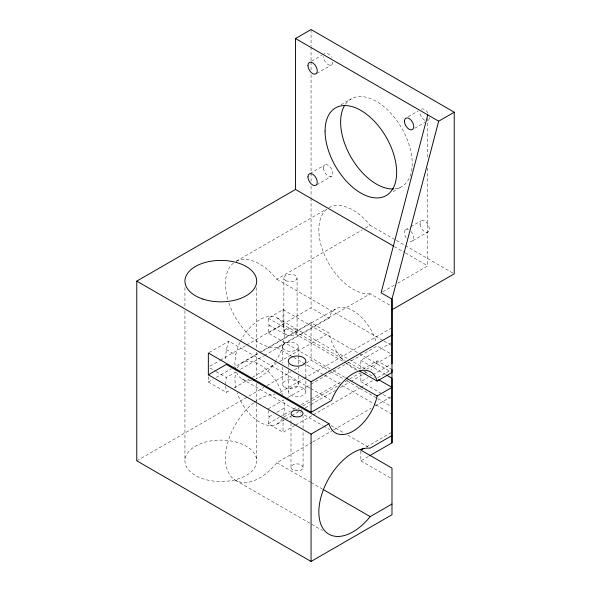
<?xml version="1.0" encoding="UTF-8"?>
<svg xmlns="http://www.w3.org/2000/svg" width="591" height="591" viewBox="0 0 591 591"><rect width="100%" height="100%" fill="white"/><g stroke="black" fill="none" stroke-linecap="round" stroke-linejoin="round"><path stroke-width="0.44" stroke-dasharray="2.96 2.22" d="M283.872 331.883L283.872 277.969M290.994 467.193L290.994 424.249M290.994 423.341L290.994 416.027M297.081 331.883L297.081 277.969M303.072 467.518A6.05 3.494 0 0 0 294.259 464.26A6.05 3.494 0 0 0 293.771 470.296A6.05 3.494 0 0 0 303.072 467.518L303.072 431.888M303.072 428.231L303.072 416.352M397.706 283.207L427.781 265.854L427.781 166.448M427.781 157.243L427.781 118.584M309.972 388.051L228.806 341.192L226.316 349.562L225.474 357.496L225.895 360.968M239.953 342.411A35.216 20.33 -60 0 0 238.143 346.585L235.654 354.955L234.804 362.889L235.447 368.097M330.044 368.791L268.196 333.08L269.045 325.153L268.196 318.202L283.052 309.625L358.589 353.233M240.36 341.583A35.216 20.33 -60 0 1 264.886 317.397A35.216 20.33 -60 0 1 283.761 327.185L284.603 334.137L283.761 342.063A35.216 20.33 -60 0 1 276.374 360.251M294.975 425.439L283.052 432.324L268.196 423.747L269.045 416.795L268.388 410.627M268.196 408.861L283.761 399.878L284.603 407.812L283.761 414.764A35.216 20.33 60 0 1 282.528 418.11M225.474 384.453L226.316 377.501L235.654 372.108L234.804 379.06L235.654 386.994A35.216 20.33 60 0 0 236.237 389.476M311.649 61.117L321.77 55.281M322.546 54.83L324.88 53.486A6.604 3.812 60 0 1 331.485 57.297M316.695 73.454L331.485 64.921M341 104.762L351.113 98.919M310.098 173.429L324.88 164.896M408.137 116.826L418.251 110.982M316.695 184.865L331.485 176.332M414.742 128.262L424.855 122.418M236.297 261.192L326.476 209.133M393.17 191.536L401.732 186.593M236.208 261.266A48.418 27.954 60 0 1 276.824 279.233L362.217 229.936M365.408 228.089L370.195 225.326L395.564 239.968M405.411 229.869L410.08 227.173M410.856 226.73L420.969 220.886M209.14 352.546L228.806 341.192M412.799 240.729L428.357 231.746M209.945 366.206L219.497 360.687M220.295 360.229L245.775 345.521M246.573 345.063L311.065 307.83L329.032 318.202A35.216 20.33 60 0 1 351.453 309.898A35.216 20.33 60 0 1 376.083 341.805M268.196 333.08L283.052 324.503L345.07 360.311M208.35 376.755L208.35 382.008L213.129 379.252M216.313 377.413L231.443 368.681M232.241 368.215L258.511 353.049M259.309 352.591L311.065 322.708L329.032 333.08A35.216 20.33 60 0 0 345.395 362.438M242.103 362.94L258.858 353.263M262.049 351.423L335.474 309.034M228.865 302.939A48.418 27.954 60 0 0 276.824 347.707L370.195 293.801L391.988 306.374M240.441 369.345L263.586 355.981M264.384 355.523L329.032 318.202M382.673 291.888L394.544 285.039M208.35 382.008L226.316 392.38L230.985 389.683M234.102 387.888L249.225 379.156M252.416 377.317L276.359 363.495M279.55 361.648L329.032 333.08M136.765 460.817L263.889 387.43M267.088 385.583L291.075 371.732M294.274 369.885L299.068 367.114M306.264 362.963L311.065 360.192L330.103 371.185M280.023 392.394L303.22 379.001M304.018 378.543L391.183 328.212M287.751 397.573L310.098 384.675M310.896 384.216L377.132 345.971L391.988 354.548M360.865 369.19L360.865 360.288L391.19 342.78M269.045 416.795L273.714 414.099M276.824 412.304L284.603 407.812M268.196 423.747L279.092 417.46M279.868 417.01L290.144 411.077M293.335 409.231L297.325 406.933M301.314 404.628L310.098 399.56M310.896 399.095L341.221 381.587M362.763 369.146L377.132 360.857L391.988 369.427M283.843 416.98L289.413 413.766M298.16 408.721L299.748 407.797M302.932 405.965L311.679 400.912M312.469 400.454L338.709 385.302M345.07 381.631L349.045 379.341M349.842 378.875L360.178 372.914M366.538 369.235L391.19 355.006M277.312 423.932L284.5 419.787M285.298 419.322L290.883 416.101M291.681 415.636L298.861 411.491M299.659 411.026L302.053 409.644M305.244 407.805L310.031 405.042M310.829 404.576L335.57 390.296M340.357 387.533L349.938 382M350.736 381.542L362.704 374.628M363.502 374.169L368.289 371.407M360.865 372.751L360.865 381.66L368.045 377.516M372.832 374.746L391.19 364.152M295.773 424.981L312.469 415.34M313.267 414.875L360.178 387.792M360.975 387.334L372.899 380.449M377.671 377.693L391.19 369.892M253.753 402.863A48.418 27.954 -60 0 0 227.535 470.458A48.418 27.954 -60 0 0 276.824 462.716L312.011 442.4M312.816 441.935L332.807 430.396M333.605 429.93L371.192 408.233M375.189 405.921L391.988 396.229M366.45 446.907L391.19 432.627M360.865 451.022L360.865 460.825L368.843 456.215M396.362 240.426L454.235 273.84M394.308 246.528L404.672 252.512M405.463 252.97L427.781 265.854M276.824 279.233L383.19 340.645M383.987 341.103L391.988 345.72M359.387 353.691L391.19 372.057M360.865 360.288L385.598 374.568M277.312 318.017L348.343 359.025M349.141 359.483L365.895 369.161M348.254 362.15L360.975 369.493M364.95 371.791L374.495 377.302M268.196 318.202L343.615 361.736M344.413 362.202L357.976 370.032M269.045 325.153L284.603 334.137M360.865 381.66L382.407 394.101M383.204 394.559L391.988 399.627M333.235 370.631L345.21 377.546M330.894 371.643L343.593 378.971M346.762 380.803L376.91 398.208M377.708 398.666L391.988 406.911M276.824 347.707L292.818 356.942M293.616 357.4L324.008 374.945M324.806 375.411L341.605 385.103M342.403 385.568L375.189 404.495M375.994 404.961L391.988 414.195M310.77 388.516L329.918 399.568M226.316 349.562L235.654 354.955M331.093 425.572L343.866 432.944M347.855 435.249L367.801 446.766M242.103 379.008L294.776 409.415M295.574 409.873L301.159 413.102M304.35 414.941L322.708 425.542M323.506 426L329.889 429.687M209.916 368.03L215.383 371.185M216.166 371.636L226.316 377.501M360.865 460.825L391.988 478.791M276.824 462.716L310.341 482.064M311.139 482.522L322.317 488.979M235.499 480.291L322.487 530.511M225.659 386.211L226.316 392.38M311.065 29.55L311.065 46.135M311.065 47.058L311.065 60.88M311.065 61.804L311.065 71.016M311.065 74.702L311.065 172.373M311.065 173.296L311.065 182.508M311.065 186.195L311.065 197.254M311.065 198.177L311.065 307.83M311.065 322.708L311.065 360.192M305.857 363.783L305.857 377.257M305.857 380.855L305.857 391.634A8.806 5.083 0 0 1 292.656 396.036A8.806 5.083 0 0 1 292.656 387.238A8.806 5.083 0 0 1 305.857 391.634M298.403 346.762A7.919 4.573 0 0 1 286.517 350.729A7.919 4.573 0 0 1 286.517 342.802A7.919 4.573 0 0 1 298.403 346.762L298.403 354.992M298.403 355.908L298.403 372.36M298.403 376.016L298.403 384.246M288.253 363.783L288.253 369.176M288.253 370.069L288.253 391.634M283.052 309.625L283.052 324.503M283.052 417.438L283.052 432.324M282.557 346.762L282.557 363.221M282.557 366.878L282.557 384.246M256.679 287.573L256.679 348.395M256.679 352.081L256.679 378.809M256.679 383.411L256.679 402.767M256.679 403.69L256.679 460.817A35.874 20.715 0 0 1 202.868 478.754A35.874 20.715 0 0 1 202.868 442.888A35.874 20.715 0 0 1 256.679 460.817M184.931 287.573L184.931 306.928M184.931 310.615L184.931 460.817M275.886 361.027A35.216 20.33 -60 0 1 256.457 378.89M251.493 380.397A35.216 20.33 -60 0 1 236.201 371.569M365.534 371.613A35.216 20.33 60 0 1 363.886 371.665M357.141 370.239A35.216 20.33 60 0 1 346.636 363.576M377.132 360.857A35.216 20.33 60 0 1 370.69 370.025M282.136 418.864A35.216 20.33 60 0 1 259.663 422.159A35.216 20.33 60 0 1 237.235 392.845M237.279 368.001A35.216 20.33 60 0 1 260.084 364.906A35.216 20.33 60 0 1 282.454 394.869M370.195 293.801A48.418 27.954 60 0 1 326.853 259.944A48.418 27.954 60 0 1 326.86 209.118M328.869 207.744A48.418 27.954 60 0 1 370.195 225.326M227.838 299.622A48.418 27.954 60 0 1 233.482 263.032M254.492 402.294A48.418 27.954 -60 0 1 275.081 394.16M424.663 120.298A6.604 3.812 60 0 1 419.994 112.209M421.361 109.187A6.604 3.812 60 0 1 427.965 112.999M429.332 117.602A6.604 3.812 60 0 1 427.965 120.623M332.851 61.892A6.604 3.812 60 0 1 328.182 64.589A6.604 3.812 60 0 1 323.513 56.507M345.425 104.201A50.619 29.225 60 0 1 401.732 128.144A50.619 29.225 60 0 1 394.323 188.884M410.908 231.369A6.604 3.812 60 0 1 413.611 239.318A6.604 3.812 60 0 1 408.477 240.286M406.246 237.914A6.604 3.812 60 0 1 404.599 231.288A6.604 3.812 60 0 1 408.514 229.611M285.808 334.58A6.604 3.812 0 0 0 296.852 332.866A6.604 3.812 0 0 0 288.77 328.197A6.604 3.812 0 0 0 285.808 334.58M284.877 387.482A7.919 4.573 0 0 0 298.13 385.428A7.919 4.573 0 0 0 288.43 379.828A7.919 4.573 0 0 0 284.877 387.482M285.808 280.666A6.604 3.812 0 0 0 296.852 278.959A6.604 3.812 0 0 0 288.77 274.29A6.604 3.812 0 0 0 285.808 280.666M323.513 167.918A6.604 3.812 60 0 0 330.517 176.628A6.604 3.812 60 0 0 330.517 167.29A6.604 3.812 60 0 0 323.513 167.918M420.031 224.329A6.604 3.812 60 0 0 427.492 232.241A6.604 3.812 60 0 0 426.466 222.386A6.604 3.812 60 0 0 420.031 224.329"/><path stroke-width="0.89" d="M364.056 448.288L360.865 450.135L391.988 468.102L391.988 514.731L311.065 561.45L136.765 460.817L136.765 281.124L295.5 189.482L295.5 38.533L311.065 29.55L454.235 112.209L454.235 273.84L391.988 309.78M369.641 455.75L391.988 442.851L391.988 369.427M391.988 363.694L391.988 299.09L438.67 121.192L454.235 112.209M427.781 114.905L381.092 292.804L391.988 299.09L391.988 372.515L377.132 381.092A35.216 20.33 -60 0 0 356.329 372.035A35.216 20.33 -60 0 0 331.514 400.491L311.065 412.304L208.35 353.004L208.35 374.82L311.065 434.119L329.032 423.747A35.216 20.33 -60 0 0 353.078 431.171A35.216 20.33 -60 0 0 377.132 395.977L391.988 387.4L378.469 379.592M208.35 374.82L226.316 364.448L329.032 423.747M136.765 281.124L311.065 381.756L391.988 335.031M391.988 435.567L370.195 448.148A48.418 27.954 -60 0 0 318.845 512.035A48.418 27.954 -60 0 0 370.195 516.623L391.988 504.042M295.5 38.533L438.67 121.192M295.5 189.482L393.51 246.07M386.396 375.026L391.988 378.255L391.988 442.851M359.572 370.956L377.132 381.092M346.008 378.004L377.132 395.977M323.114 489.437L370.195 516.623M235.447 368.097L235.654 369.84M311.065 381.756L311.065 412.304M311.065 434.119L311.065 561.45M254.839 379.518A35.216 20.33 -60 0 1 253.266 380.006M393.51 188.943A50.619 29.225 60 0 1 351.446 157.945A50.619 29.225 60 0 1 344.538 105.575M293.771 416.389A6.05 3.494 0 0 0 303.072 413.611A6.05 3.494 0 0 0 294.259 410.346A6.05 3.494 0 0 0 293.771 416.389M292.656 365.489A8.806 5.083 0 0 0 305.857 361.086A8.806 5.083 0 0 0 292.656 356.683A8.806 5.083 0 0 0 292.656 365.489M325.065 131.076A50.619 29.225 60 0 0 378.757 197.867A50.619 29.225 60 0 0 378.757 126.282A50.619 29.225 60 0 0 325.065 131.076M307.948 176.901A6.604 3.812 60 0 0 314.951 185.611A6.604 3.812 60 0 0 314.951 176.273A6.604 3.812 60 0 0 307.948 176.901M307.948 65.49A6.604 3.812 60 0 0 314.951 74.2A6.604 3.812 60 0 0 314.951 64.862A6.604 3.812 60 0 0 307.948 65.49M404.436 121.192A6.604 3.812 60 0 0 411.439 129.909A6.604 3.812 60 0 0 411.439 120.571A6.604 3.812 60 0 0 404.436 121.192M202.868 299.061A35.874 20.715 0 0 0 256.679 281.124A35.874 20.715 0 0 0 202.868 263.187A35.874 20.715 0 0 0 202.868 299.061"/></g></svg>
